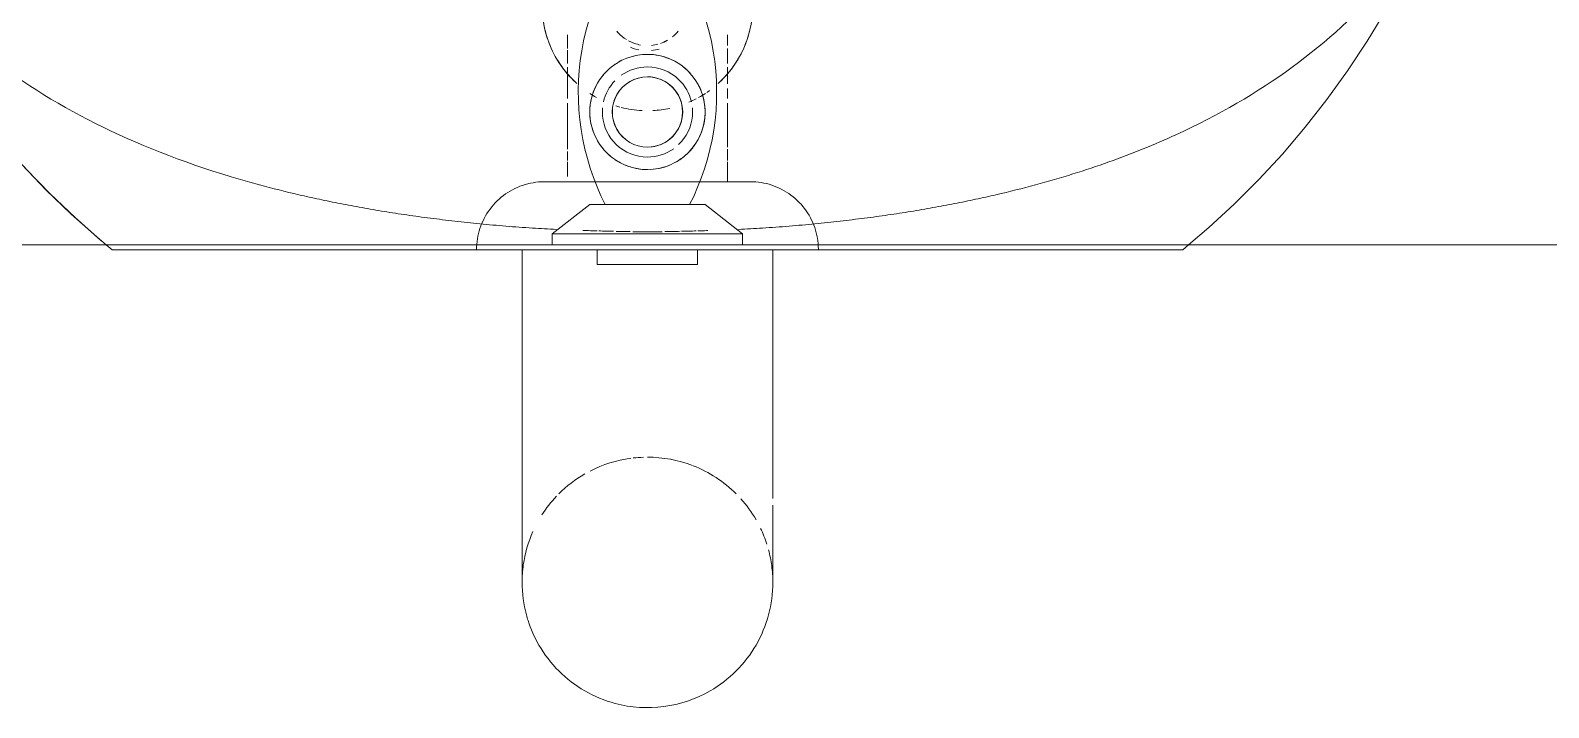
# Model space of a CAD drawing. Header units: millimetres. Extents: x -4000 to 187956, y -58990 to 162485.
# Drawn here: x 1732.2 to 2035, y 73907.2 to 74042.4 of the extents above; entities that cross this region are included whole.
import ezdxf

# ---------------------------------------------------------------- set-up
doc = ezdxf.new("R2010")
doc.units = ezdxf.units.MM
doc.layers.add('A-WALL', color=113, linetype='Continuous', lineweight=13)
doc.layers.add('P-SANR-FIXT', color=6, linetype='Continuous', lineweight=9)

# ---------------------------------------------------------------- blocks, each defined once
blk = doc.blocks.new('C307 - C307-V924-FFS - TANG 1')
at = {"layer": 'P-SANR-FIXT', "color": 252}
for p, q in [((-25, 23.85), (-25, 0)), ((25, 0), (25, 23.85)), ((-10, 2.97), (-10, 0)), ((-7.07, 2.97), (-10, 2.97)), ((10, 2.97), (-10, 2.97)), ((10, 2.97), (7.07, 2.97)), ((10, 0), (10, 2.97)), ((-106.75, 0), (-107.92, -1)), ((-106.75, 0), (-107.92, -1)), ((0, 0), (-18.98, 0)), ((18.98, 0), (0, 0)), ((107.95, -1), (106.75, 0)), ((107.94, -1), (106.75, 0)), ((-18.98, -3.15), (-13.42, -3.15)), ((13.42, -3.15), (18.98, -3.15)), ((-9.96, -9), (-8.13, -9)), ((-7.28, -9), (-5.96, -9)), ((-5.52, -9), (-2.95, -9)), ((-2.19, -9), (0, -9)), ((0, -9), (2.19, -9)), ((2.95, -9), (5.52, -9)), ((6.37, -9), (7.28, -9)), ((8.13, -9), (9.96, -9))]:
    blk.add_line(p, q, dxfattribs=at)
at = {"layer": 'P-SANR-FIXT', "color": 253}
for p, q in [((7.07, 2.97), (-7.07, 2.97)), ((-7.63, 0), (-13.42, 0)), ((-10, 0), (-7.07, 0)), ((-10, 0), (-7.07, 0)), ((-6.74, 0), (-3.38, 0)), ((-2.59, 0), (4.31, 0)), ((5, 0), (8.58, 0)), ((7.07, 0), (8.58, 0)), ((13.42, 0), (7.63, 0)), ((8.66, 0), (10, 0)), ((8.66, 0), (10, 0)), ((-13.42, -3.15), (-4.7, -3.15)), ((-3.7, -3.15), (0, -3.15)), ((0, -3.15), (6.51, -3.15)), ((7.26, -3.15), (13.42, -3.15)), ((-7.97, -9), (-6.26, -9)), ((-7.28, -9), (-5.96, -9)), ((-5.75, -9), (-2.98, -9)), ((-5.52, -9), (-2.95, -9)), ((-2.2, -9), (0, -9)), ((-2.19, -9), (0, -9)), ((0, -9), (2.19, -9)), ((0, -9), (2.2, -9)), ((2.95, -9), (5.52, -9)), ((2.98, -9), (5.75, -9)), ((6.37, -9), (7.28, -9)), ((6.77, -9), (7.97, -9)), ((-15.98, -13.58), (-15.98, -17.53)), ((-13.15, -13.58), (-15.98, -13.58)), ((-9.53, -13.58), (-12.1, -13.58)), ((11.3, -13.58), (9.73, -13.58)), ((15.98, -13.58), (13.15, -13.58)), ((15.98, -17.53), (15.98, -14.62)), ((20.65, -13.58), (20.5, -13.58)), ((-15.98, -17.83), (-15.98, -20.1)), ((15.98, -19.62), (15.98, -17.83)), ((-15.98, -20.5), (-15.98, -29.24)), ((15.98, -29.24), (15.98, -20.1)), ((-15.98, -30.2), (-15.98, -32.17)), ((15.98, -32.17), (15.98, -30.2)), ((-15.98, -33.13), (-15.98, -36.42)), ((15.98, -36.42), (15.98, -32.2))]:
    blk.add_line(p, q, dxfattribs=at)
at = {"layer": 'P-SANR-FIXT', "color": 254}
for p, q in [((-29.52, 0), (-34.09, 0)), ((-29.52, 0), (-34.09, 0)), ((-25.78, 0), (-29.34, 0)), ((-13.66, 0), (-29.34, 0)), ((-25, 0), (-24.15, 0)), ((-23.46, 0), (-21.65, 0)), ((-20.66, 0), (-17.68, 0)), ((-17.1, 0), (-13.49, 0)), ((-10.57, 0), (-13.66, 0)), ((-7.35, 0), (-10.37, 0)), ((-3.7, 0), (-7.26, 0)), ((-6.74, 0), (-3.38, 0)), ((0, 0), (-2.86, 0)), ((-2.59, 0), (2.59, 0)), ((4.7, 0), (0, 0)), ((2.59, 0), (4.31, 0)), ((5, 0), (7.07, 0)), ((8.82, 0), (7.35, 0)), ((13.66, 0), (8.86, 0)), ((13.49, 0), (17.1, 0)), ((29.34, 0), (13.66, 0)), ((17.68, 0), (20.66, 0)), ((21.65, 0), (23.46, 0)), ((23.81, 0), (24.15, 0)), ((24.15, 0), (25, 0)), ((29.34, 0), (25.78, 0)), ((34.09, 0), (29.52, 0)), ((34.09, 0), (29.52, 0)), ((-32.96, -5.42), (-33.17, -4.92)), ((33.22, -4.79), (33.02, -5.29)), ((33.7, -3.23), (33.56, -3.75)), ((-23.73, -13.2), (-24.26, -13.06)), ((-13.28, -13.58), (-15.98, -13.58)), ((-11.3, -13.58), (-12.1, -13.58)), ((-9.53, -13.58), (-11.3, -13.58)), ((-9.66, -13.58), (-8.93, -13.58)), ((-8.73, -13.58), (-9.47, -13.58)), ((-8.93, -13.58), (-8.19, -13.58)), ((-7.22, -13.58), (-7.98, -13.58)), ((-6.45, -13.58), (-7.22, -13.58)), ((-6.66, -13.58), (-5.88, -13.58)), ((-5.67, -13.58), (-6.45, -13.58)), ((-3.22, -13.58), (-5.9, -13.58)), ((-5.88, -13.58), (-5.09, -13.58)), ((-4.87, -13.58), (-5.67, -13.58)), ((-4.07, -13.58), (-4.87, -13.58)), ((-3.22, -13.58), (-4.63, -13.58)), ((-3.27, -13.58), (-4.07, -13.58)), ((-2.67, -13.58), (-1.86, -13.58)), ((-1.64, -13.58), (-2.45, -13.58)), ((-1.09, -13.58), (-2.43, -13.58)), ((-1.09, -13.58), (-2.43, -13.58)), ((-0.82, -13.58), (-1.64, -13.58)), ((0, -13.58), (-0.82, -13.58)), ((0.22, -13.58), (0, -13.58)), ((0, -13.58), (0.82, -13.58)), ((1.4, -13.58), (0, -13.58)), ((1.4, -13.58), (0, -13.58)), ((1.04, -13.58), (0.22, -13.58)), ((0.82, -13.58), (1.64, -13.58)), ((1.86, -13.58), (1.04, -13.58)), ((3.48, -13.58), (2.67, -13.58)), ((4.29, -13.58), (3.48, -13.58)), ((5.88, -13.58), (5.09, -13.58)), ((6.66, -13.58), (5.88, -13.58)), ((7.43, -13.58), (6.66, -13.58)), ((8.19, -13.58), (7.43, -13.58)), ((7.98, -13.58), (8.73, -13.58)), ((8.93, -13.58), (8.19, -13.58)), ((8.73, -13.58), (9.47, -13.58)), ((9.66, -13.58), (8.93, -13.58)), ((11.3, -13.58), (9.73, -13.58)), ((15.98, -13.58), (13.28, -13.58)), ((21.19, -13.57), (20.65, -13.58)), ((22.81, -13.39), (22.28, -13.47)), ((23.88, -13.16), (23.7, -13.2)), ((-15.98, -37.17), (-15.98, -40.17)), ((15.98, -39.83), (15.98, -37.17)), ((-15.98, -40.8), (-15.98, -42.91)), ((15.98, -42.91), (15.98, -40.17))]:
    blk.add_line(p, q, dxfattribs=at)
at = {"layer": 'P-SANR-FIXT', "color": 90}
for p, q in [((-25, 0), (-24.15, 0)), ((-22.4, 0), (-24.1, 0)), ((-23.46, 0), (-21.65, 0)), ((-17.82, 0), (-21.16, 0)), ((-20.66, 0), (-17.68, 0)), ((-17.1, 0), (-13.49, 0)), ((-13.66, 0), (-17.04, 0)), ((-12.5, 0), (-11.77, 0)), ((-12.5, 0), (-11.77, 0)), ((-10.57, 0), (-12.02, 0)), ((-11.77, 0), (-10.34, 0)), ((-11.77, 0), (-10.34, 0)), ((-7.35, 0), (-10.37, 0)), ((-10.14, 0), (-7.1, 0)), ((-10.14, 0), (-7.1, 0)), ((-5.76, 0), (-6.98, 0)), ((-5.35, 0), (-6.73, 0)), ((-6.47, 0), (-5.15, 0)), ((-6.47, 0), (-5.15, 0)), ((-3.51, 0), (-5.22, 0)), ((-3.51, 0), (-5.22, 0)), ((-5.02, 0), (-3.38, 0)), ((-5.02, 0), (-3.38, 0)), ((0, 0), (-2.71, 0)), ((0, 0), (-2.71, 0)), ((-2.61, 0), (0, 0)), ((-2.61, 0), (0, 0)), ((4.47, 0), (0, 0)), ((4.47, 0), (0, 0)), ((0, 0), (4.31, 0)), ((0, 0), (4.31, 0)), ((5.99, 0), (6.47, 0)), ((5.99, 0), (6.47, 0)), ((7.1, 0), (8.59, 0)), ((7.1, 0), (8.59, 0)), ((8.82, 0), (7.35, 0)), ((8.63, 0), (12.5, 0)), ((8.63, 0), (12.5, 0)), ((12.77, 0), (8.86, 0)), ((13.49, 0), (17.1, 0)), ((17.04, 0), (13.66, 0)), ((17.68, 0), (20.66, 0)), ((21.16, 0), (17.82, 0)), ((21.65, 0), (23.46, 0)), ((24.1, 0), (22.4, 0)), ((23.81, 0), (24.15, 0)), ((24.15, 0), (25, 0)), ((-7.98, -13.58), (-8.73, -13.58)), ((-2.45, -13.58), (-3.27, -13.58)), ((2.67, -13.58), (1.86, -13.58)), ((5.09, -13.58), (4.29, -13.58))]:
    blk.add_line(p, q, dxfattribs=at)
at = {"layer": 'P-SANR-FIXT', "color": 250}
for p, q in [((-18.98, -1), (-18.98, -3.15)), ((18.98, -3.15), (18.98, -1)), ((-18.98, -3.15), (-11.5, -9)), ((-18.98, -3.15), (0, -3.15)), ((0, -3.15), (18.98, -3.15)), ((11.5, -9), (18.98, -3.15)), ((-11.5, -9), (0, -9)), ((0, -9), (11.5, -9))]:
    blk.add_line(p, q, dxfattribs=at)
at = {"layer": 'P-SANR-FIXT', "color": 252, "flags": 128}
for points in [[(-25, 66.4), (-25, 66.36), (-25, 66.26), (-25, 66.09), (-25, 65.86), (-25, 65.55), (-25, 65.18), (-25, 64.74), (-25, 64.24), (-25, 63.67), (-25, 63.04), (-25, 62.35), (-25, 61.59), (-25, 60.78), (-25, 59.9), (-25, 58.97), (-25, 57.98), (-25, 56.94), (-25, 55.84), (-25, 54.69), (-25, 53.5), (-25, 52.25), (-25, 50.96)], [(25, 23.85), (25, 25.56), (25, 27.25), (25, 28.95), (25, 30.63), (25, 32.31), (25, 33.97), (25, 35.61), (25, 37.24), (25, 38.84), (25, 40.42), (25, 41.98), (25, 43.5), (25, 44.99), (25, 46.45), (25, 47.88), (25, 49.26), (25, 50.61), (25, 51.91), (25, 53.16), (25, 54.37), (25, 55.53), (25, 56.65), (25, 57.7), (25, 58.71), (25, 59.65), (25, 60.54), (25, 61.38), (25, 62.15), (25, 62.86), (25, 63.51), (25, 64.09), (25, 64.61), (25, 65.07), (25, 65.46), (25, 65.78), (25, 66.04), (25, 66.22), (25, 66.34), (25, 66.4), (25, 66.4)], [(-25, 49.63), (-25, 48.25), (-25, 46.84), (-25, 45.39), (-25, 43.91), (-25, 42.39), (-25, 40.84), (-25, 39.27), (-25, 37.67), (-25, 36.05), (-25, 34.41), (-25, 32.76), (-25, 31.09), (-25, 29.4), (-25, 27.71), (-25, 26.01), (-25, 24.31), (-25, 23.85)]]:
    blk.add_lwpolyline(points, dxfattribs=at)
at = {"layer": 'P-SANR-FIXT', "color": 250, "flags": 128}
for points in [[(-107.92, -1), (-111.96, -4.44), (-117.02, -9.11), (-121.91, -14), (-126.63, -19.11), (-131.17, -24.44), (-135.51, -29.97), (-139.64, -35.7), (-143.56, -41.62), (-147.25, -47.73)], [(-107.92, -1), (-111.96, -4.44), (-117.02, -9.11), (-121.91, -14), (-126.63, -19.11), (-131.17, -24.44), (-135.51, -29.97), (-139.64, -35.7), (-143.56, -41.62), (-147.25, -47.73), (-150.7, -54.01), (-153.91, -60.45), (-156.87, -67.05), (-159.56, -73.78), (-160.63, -76.71)], [(124.68, -16.94), (119.89, -11.92), (114.92, -7.13), (109.79, -2.55), (107.94, -1)], [(160.63, -76.71), (158.06, -69.92), (155.21, -63.26), (152.11, -56.75), (148.76, -50.4), (145.17, -44.22), (141.35, -38.22), (137.31, -32.4), (133.06, -26.78), (128.6, -21.37), (123.96, -16.17), (119.14, -11.18), (114.15, -6.41), (109, -1.88)], [(-11.2, -47.27), (-11.8, -45.38), (-12.32, -43.48), (-12.76, -41.55), (-13.13, -39.61), (-13.41, -37.65), (-13.62, -35.69), (-13.75, -33.71), (-13.8, -31.74), (-13.78, -29.76), (-13.67, -27.79), (-13.48, -25.82), (-13.22, -23.86), (-12.88, -21.91), (-12.46, -19.98), (-11.96, -18.07), (-11.38, -16.18), (-10.74, -14.31), (-10.01, -12.47), (-9.22, -10.66), (-8.41, -9)], [(8.41, -9), (9.27, -10.78), (10.06, -12.59), (10.78, -14.43), (11.42, -16.3), (11.99, -18.19), (12.48, -20.11), (12.9, -22.04), (13.24, -23.99), (13.5, -25.95), (13.68, -27.92), (13.78, -29.89), (13.8, -31.87), (13.75, -33.84), (13.61, -35.81), (13.4, -37.78), (13.11, -39.73), (12.73, -41.67), (12.29, -43.6), (11.76, -45.51), (11.16, -47.39)]]:
    blk.add_lwpolyline(points, dxfattribs=at)
at = {"layer": 'P-SANR-FIXT', "color": 254, "flags": 128}
for points in [[(-34.03, -1.23), (-34.07, -0.69), (-34.09, -0.15), (-34.09, 0)], [(34.09, 0), (34.08, -0.54), (34.05, -1.09)], [(-9.47, -13.58), (-10.19, -13.58), (-10.89, -13.58), (-11.58, -13.58), (-12.24, -13.58), (-12.89, -13.58)], [(-8.19, -13.58), (-7.43, -13.58), (-6.66, -13.58)], [(-5.09, -13.58), (-4.29, -13.58), (-3.48, -13.58), (-2.67, -13.58)], [(-1.86, -13.58), (-1.04, -13.58), (-0.22, -13.58), (0, -13.58)], [(1.64, -13.58), (2.45, -13.58), (3.27, -13.58), (4.07, -13.58), (4.87, -13.58), (5.67, -13.58), (6.45, -13.58), (7.22, -13.58), (7.98, -13.58)], [(13.06, -13.58), (12.42, -13.58), (11.76, -13.58), (11.08, -13.58), (10.38, -13.58), (9.66, -13.58)]]:
    blk.add_lwpolyline(points, dxfattribs=at)
at = {"layer": 'P-SANR-FIXT', "color": 253, "flags": 128}
for points in [[(-33.17, -4.92), (-33.35, -4.41), (-33.52, -3.9), (-33.66, -3.37), (-33.79, -2.84), (-33.89, -2.31), (-33.97, -1.77), (-34.03, -1.23)], [(34.05, -1.09), (33.99, -1.63), (33.92, -2.16), (33.82, -2.7), (33.7, -3.23)], [(-24.26, -13.06), (-24.78, -12.9), (-25.29, -12.71), (-25.79, -12.51), (-26.29, -12.29), (-26.78, -12.05), (-27.25, -11.79), (-27.72, -11.51), (-28.17, -11.21), (-28.62, -10.9), (-29.05, -10.56), (-29.46, -10.21), (-29.86, -9.85), (-30.25, -9.46), (-30.62, -9.07), (-30.97, -8.66), (-31.31, -8.23), (-31.63, -7.79), (-31.94, -7.34), (-32.22, -6.88), (-32.49, -6.4), (-32.73, -5.92), (-32.96, -5.42)], [(33.02, -5.29), (32.79, -5.79), (32.55, -6.27), (32.29, -6.75), (32.01, -7.22), (31.72, -7.67), (31.4, -8.11), (31.07, -8.54), (30.72, -8.96), (30.35, -9.36), (29.97, -9.75), (29.57, -10.12), (29.16, -10.47), (28.73, -10.81), (28.3, -11.13), (27.84, -11.43), (27.38, -11.72), (26.91, -11.98), (26.42, -12.23), (25.93, -12.45), (25.43, -12.66), (24.92, -12.85), (24.4, -13.01), (23.88, -13.16)], [(33.56, -3.75), (33.4, -4.27), (33.22, -4.79)], [(-20.5, -13.58), (-21.05, -13.57), (-21.59, -13.54), (-22.13, -13.49), (-22.67, -13.41), (-23.2, -13.31), (-23.73, -13.2)], [(-20.5, -13.58), (-20.49, -13.58), (-20.44, -13.58), (-20.36, -13.58), (-20.24, -13.58), (-20.1, -13.58), (-19.92, -13.58), (-19.71, -13.58), (-19.46, -13.58), (-19.19, -13.58), (-18.89, -13.58), (-18.55, -13.58), (-18.19, -13.58), (-17.79, -13.58), (-17.37, -13.58), (-16.92, -13.58), (-16.45, -13.58), (-15.94, -13.58), (-15.41, -13.58), (-14.86, -13.58), (-14.29, -13.58), (-13.69, -13.58), (-13.06, -13.58), (-12.42, -13.58), (-11.76, -13.58), (-11.08, -13.58), (-10.38, -13.58), (-9.66, -13.58)], [(-12.89, -13.58), (-13.52, -13.58), (-14.13, -13.58), (-14.71, -13.58), (-15.27, -13.58), (-15.8, -13.58), (-16.31, -13.58), (-16.8, -13.58), (-17.25, -13.58), (-17.68, -13.58), (-18.08, -13.58), (-18.46, -13.58), (-18.8, -13.58), (-19.11, -13.58), (-19.39, -13.58), (-19.64, -13.58), (-19.86, -13.58), (-20.05, -13.58), (-20.21, -13.58), (-20.33, -13.58), (-20.42, -13.58), (-20.48, -13.58), (-20.5, -13.58)], [(9.47, -13.58), (10.19, -13.58), (10.89, -13.58), (11.58, -13.58), (12.24, -13.58), (12.89, -13.58), (13.52, -13.58), (14.13, -13.58), (14.71, -13.58), (15.27, -13.58), (15.8, -13.58), (16.31, -13.58), (16.8, -13.58), (17.25, -13.58), (17.68, -13.58), (18.08, -13.58), (18.46, -13.58), (18.8, -13.58), (19.11, -13.58), (19.39, -13.58), (19.64, -13.58), (19.86, -13.58), (20.05, -13.58), (20.21, -13.58), (20.33, -13.58), (20.42, -13.58), (20.48, -13.58), (20.5, -13.58)], [(20.5, -13.58), (20.49, -13.58), (20.44, -13.58), (20.36, -13.58), (20.24, -13.58), (20.1, -13.58), (19.92, -13.58), (19.71, -13.58), (19.46, -13.58), (19.19, -13.58), (18.89, -13.58), (18.55, -13.58), (18.19, -13.58), (17.79, -13.58), (17.37, -13.58), (16.92, -13.58), (16.45, -13.58), (15.94, -13.58), (15.41, -13.58), (14.86, -13.58), (14.29, -13.58), (13.69, -13.58), (13.06, -13.58)], [(22.28, -13.47), (21.74, -13.53), (21.19, -13.57)], [(23.7, -13.2), (23.35, -13.28), (22.81, -13.39)]]:
    blk.add_lwpolyline(points, dxfattribs=at)
at = {"layer": 'P-SANR-FIXT', "color": 253}
for centre, radius, start, end in [((0, 66.4), 25, 75, 120), ((0, 66.4), 25, 45, 60), ((0, 66.4), 25, 135, 150), ((0, 66.4), 25, 17.7139, 30), ((0, 66.4), 25, 187.6948, 195), ((0, 66.4), 25, 335.9998, 352.0025), ((0, 66.4), 25, 197.7363, 205.5506), ((0, 66.4), 25, 210, 221.866), ((0, 66.4), 25, 316.578, 327.3952), ((0, 66.4), 25, 225, 248.6957), ((0, 66.4), 25, 300, 315), ((0, 66.4), 25, 248.9771, 270), ((0, 66.4), 25, 277.5937, 297.2398), ((0, 66.4), 25, 271.8362, 276.5552), ((0, -27.5), 11.5, 119.3947, 132.3602), ((0, -27.5), 11.5, 92.9368, 114.3228), ((0, -27.5), 11.5, 76.1641, 90), ((0, -27.5), 11.5, 55.8822, 72.7285), ((0, -27.5), 11.5, 137.1748, 149.0167), ((0, -27.5), 7, 90, 150), ((0, -27.5), 7, 30, 90), ((0, -27.5), 11.5, 43.3993, 50.9225), ((0, -27.5), 11.5, 31.8641, 40.19), ((0, -27.5), 11.5, 150, 187.4689), ((0, -27.5), 11.5, 353.0201, 30), ((0, -27.5), 11.5, 190.1232, 210), ((0, -48.75), 21, 113.1077, 117.4486), ((0, -48.75), 21, 92.8884, 102.2399), ((0, -48.75), 21, 75.5352, 87.1116), ((0, -48.75), 21, 72.5514, 74.827), ((0, -27.5), 11.5, 330, 349.8762), ((0, -27.5), 7, 210, 270), ((0, -27.5), 7, 270, 329.2132), ((0, -48.75), 21, 132.9654, 159.3466), ((0, -27.5), 11.5, 222.3492, 233.5957), ((0, -27.5), 11.5, 312.91, 319.9554), ((0, -48.75), 21, 20.6534, 47.0346), ((0, -27.5), 11.5, 243.579, 267.4031), ((0, -27.5), 11.5, 272.5969, 290.9213), ((0, -27.5), 11.5, 297.7185, 306.0427), ((0, -48.75), 21, 162, 177.0467), ((0, -48.75), 8, 108.7438, 119.4963), ((0, -48.75), 8, 95.865, 105), ((0, -48.75), 8, 61.8494, 71.323), ((0, -48.75), 21, 2.9527, 18)]:
    blk.add_arc(centre, radius, start, end, dxfattribs=at)
at = {"layer": 'P-SANR-FIXT', "color": 252}
for centre, radius, start, end in [((0, 66.4), 25, 120, 135), ((0, 66.4), 25, 60, 75), ((0, 66.4), 25, 30, 45), ((0, 66.4), 25, 150, 180), ((0, 66.4), 25, 0, 15), ((0, 66.4), 25, 180, 187.6948), ((0, 66.4), 25, 352.0025, 0), ((0, -27.5), 9, 133.6949, 174.6435), ((0, -27.5), 9, 133.6949, 174.6435), ((0, -27.5), 9, 5.3565, 46.3051), ((0, -27.5), 9, 5.3565, 46.3051), ((0, -27.5), 7, 150, 210), ((0, -27.5), 7, 330, 30), ((0, -27.5), 9, 192.9353, 226.3051), ((0, -27.5), 9, 192.9353, 226.3051), ((0, -27.5), 9, 316.0547, 347.0641), ((0, -27.5), 9, 316.0547, 347.0641), ((0, -48.75), 21, 124.2248, 126), ((0, -48.75), 21, 119.0464, 123.4129), ((0, -48.75), 21, 56.7591, 60.9536), ((0, -48.75), 9, 95.2451, 105), ((0, -48.75), 9, 67.7717, 79.1782)]:
    blk.add_arc(centre, radius, start, end, dxfattribs=at)
at = {"layer": 'P-SANR-FIXT', "color": 254}
for centre, radius, start, end in [((0, 66.4), 25, 15, 17.7139), ((0, -48.75), 21, 113.1077, 117.4486), ((0, -48.75), 21, 92.9437, 102.2399), ((0, -48.75), 21, 75.5352, 87.1116), ((0, -48.75), 21, 72.5514, 74.827), ((0, -48.75), 21, 124.2248, 126), ((0, -48.75), 21, 119.0464, 123.4129), ((0, -27.5), 7, 329.2132, 330), ((0, -48.75), 21, 56.7591, 60.9536)]:
    blk.add_arc(centre, radius, start, end, dxfattribs=at)
at = {"layer": 'P-SANR-FIXT', "color": 250}
for centre, radius, start, end in [((0, -27.5), 11.5, 90, 270), ((0, -27.5), 11.5, 270, 90), ((0, -27.5), 7.02, 90, 270), ((0, -27.5), 9, 90, 125.5272), ((0, -27.5), 9, 90, 125.5272), ((0, -27.5), 9, 46.3051, 90), ((0, -27.5), 9, 46.3051, 90), ((0, -27.5), 7.02, 270, 90), ((0, -27.5), 9, 174.6435, 185.3565), ((0, -27.5), 9, 174.6435, 185.3565), ((0, -27.5), 9, 354.6435, 5.3565), ((0, -27.5), 9, 354.6435, 5.3565), ((0, -48.75), 21, 132.1711, 192.2617), ((0, -48.75), 21, 347.7346, 47.8301), ((0, -27.5), 9, 226.3051, 270), ((0, -27.5), 9, 226.3051, 270), ((0, -27.5), 9, 270, 305.5272), ((0, -27.5), 9, 270, 305.5272)]:
    blk.add_arc(centre, radius, start, end, dxfattribs=at)
at = {"layer": 'P-SANR-FIXT', "color": 90}
blk.add_arc((0, -48.75), 8, 41.1565, 45, dxfattribs=at)
at = {"layer": 'P-SANR-FIXT', "color": 252}
for points in [[(-105.94, 0), (-106.68, 0), (-106.91, 0), (-106.64, 0)], [(-105.94, 0), (-106.68, 0), (-106.91, 0), (-106.64, 0)], [(106.64, 0), (106.91, 0), (106.68, 0), (105.94, 0)], [(106.64, 0), (106.91, 0), (106.68, 0), (105.94, 0)], [(-9.73, -3.76), (-8.76, -3.73), (-7.77, -3.7), (-6.78, -3.68)], [(-6.51, -3.68), (-5.49, -3.66), (-4.46, -3.64), (-3.43, -3.62)], [(-2.91, -3.61), (-2.42, -3.61), (-1.92, -3.6), (-1.43, -3.59)], [(1.43, -3.59), (1.92, -3.6), (2.42, -3.61), (2.91, -3.61)], [(3.43, -3.62), (4.37, -3.64), (5.3, -3.65), (6.23, -3.67)], [(6.78, -3.68), (7.77, -3.7), (8.76, -3.73), (9.73, -3.76)], [(-2.59, -41.18), (-3.08, -41.35), (-3.55, -41.56), (-4, -41.82)], [(3.78, -41.7), (3.03, -41.3), (2.22, -41.02), (1.39, -40.87)], [(5.83, -43.27), (5.35, -42.76), (4.81, -42.32), (4.21, -41.95)], [(-4.99, -42.5), (-5.41, -42.83), (-5.79, -43.2), (-6.13, -43.61)], [(6.13, -43.61), (6.09, -43.56), (6.05, -43.51), (6, -43.47)]]:
    blk.add_open_spline(points, degree=3, dxfattribs=at)
at = {"layer": 'P-SANR-FIXT', "color": 254}
for points, knots in [([(-106.26, 0), (-105.93, 0), (-104.89, 0), (-102.33, 0), (-99.97, 0), (-98.78, 0)], [-0.8557412, -0.8557412, -0.8557412, -0.8557412, -0.7916667, -0.7222222, -0.6666667, -0.6666667, -0.6666667, -0.6666667]), ([(-106.26, 0), (-105.93, 0), (-105.32, 0), (-104.45, 0), (-104.29, 0)], [-0.85574122, -0.85574122, -0.85574122, -0.85574122, -0.79166667, -0.77777778, -0.77777778, -0.77777778, -0.77777778]), ([(-98.7, 0), (-98.43, 0), (-96.63, 0), (-92.76, 0), (-87.23, 0), (-82.17, 0), (-78.32, 0), (-74.49, 0), (-70.74, 0), (-66.78, 0), (-62.64, 0), (-58.28, 0), (-53.71, 0), (-48.96, 0), (-44.06, 0), (-38.98, 0), (-31.94, 0), (-23.49, 0), (-16.71, 0), (-13.61, 0)], [-0.6653511, -0.6653511, -0.6653511, -0.6653511, -0.6527778, -0.5833333, -0.5138889, -0.4791667, -0.4444444, -0.4166667, -0.3888889, -0.3611111, -0.3333333, -0.3055556, -0.2777778, -0.25, -0.2222222, -0.1944444, -0.1666667, -0.1111111, -0.0654002, -0.0654002, -0.0654002, -0.0654002]), ([(-98.7, 0), (-98.43, 0), (-96.63, 0), (-92.76, 0), (-87.23, 0), (-82.17, 0), (-78.32, 0), (-74.49, 0), (-70.74, 0), (-66.78, 0), (-64.02, 0), (-62.6, 0)], [-0.6653511, -0.6653511, -0.6653511, -0.6653511, -0.6527778, -0.5833333, -0.5138889, -0.4791667, -0.4444444, -0.4166667, -0.3888889, -0.3611111, -0.3333333, -0.3333333, -0.3333333, -0.3333333]), ([(-44.03, 0), (-42.37, 0), (-38.98, 0), (-31.94, 0), (-23.49, 0), (-16.71, 0), (-13.61, 0)], [-0.2222222, -0.2222222, -0.2222222, -0.2222222, -0.1944444, -0.1666667, -0.1111111, -0.0654002, -0.0654002, -0.0654002, -0.0654002]), ([(-13.61, 0), (-12.94, 0), (-11.89, 0), (-10.84, 0), (-10.46, 0)], [-0.06540021, -0.06540021, -0.06540021, -0.06540021, -0.05555556, -0.05001144, -0.05001144, -0.05001144, -0.05001144]), ([(-13.61, 0), (-12.94, 0), (-11.89, 0), (-10.84, 0), (-10.46, 0)], [-0.06540021, -0.06540021, -0.06540021, -0.06540021, -0.05555556, -0.05001144, -0.05001144, -0.05001144, -0.05001144]), ([(13.61, 0), (13.89, 0), (18.88, 0), (26.05, 0), (35.06, 0), (41.59, 0), (47.77, 0), (53.74, 0), (59.41, 0), (66.52, 0), (74.67, 0), (81.7, 0), (86.69, 0), (92.56, 0), (96.35, 0), (98.7, 0)], [-0.9346285, -0.9346285, -0.9346285, -0.9346285, -0.9305556, -0.8611111, -0.8263889, -0.7916667, -0.7569444, -0.7222222, -0.6875, -0.6527778, -0.5833333, -0.5138889, -0.4791667, -0.4444444, -0.3346796, -0.3346796, -0.3346796, -0.3346796]), ([(13.61, 0), (13.89, 0), (18.88, 0), (26.05, 0), (35.06, 0), (41.59, 0), (47.77, 0), (53.74, 0), (59.41, 0), (66.52, 0), (74.67, 0), (81.7, 0), (86.69, 0), (92.56, 0), (96.35, 0), (98.7, 0)], [-0.9346285, -0.9346285, -0.9346285, -0.9346285, -0.9305556, -0.8611111, -0.8263889, -0.7916667, -0.7569444, -0.7222222, -0.6875, -0.6527778, -0.5833333, -0.5138889, -0.4791667, -0.4444444, -0.3346796, -0.3346796, -0.3346796, -0.3346796]), ([(98.79, 0), (101.16, 0), (104.27, 0), (105.85, 0), (106.26, 0)], [-0.3333333, -0.3333333, -0.3333333, -0.3333333, -0.2222222, -0.144296, -0.144296, -0.144296, -0.144296]), ([(98.79, 0), (101.16, 0), (104.27, 0), (105.85, 0), (106.26, 0)], [-0.3333333, -0.3333333, -0.3333333, -0.3333333, -0.2222222, -0.144296, -0.144296, -0.144296, -0.144296])]:
    blk.add_open_spline(points, degree=3, knots=knots, dxfattribs=at)
at = {"layer": 'P-SANR-FIXT', "color": 252}
for points, knots in [([(-13.76, 0), (-14.4, 0), (-15.87, 0), (-18.13, 0), (-20.53, 0), (-22.88, 0), (-25.95, 0), (-29.66, 0), (-33.22, 0), (-35.99, 0), (-38.7, 0), (-41.98, 0), (-45.72, 0), (-49.3, 0), (-52.77, 0), (-56.11, 0), (-60.37, 0), (-71.42, 0), (-86.21, 0), (-99.72, 0), (-104.58, 0), (-105.94, 0)], [-0.9346148, -0.9346148, -0.9346148, -0.9346148, -0.925, -0.9125, -0.9, -0.8875, -0.875, -0.85, -0.825, -0.8125, -0.8, -0.775, -0.75, -0.725, -0.7, -0.675, -0.65, -0.6, -0.4, -0.2, 0, 0, 0, 0]), ([(-13.76, 0), (-14.4, 0), (-15.87, 0), (-18.13, 0), (-20.53, 0), (-22.88, 0), (-25.95, 0), (-29.66, 0), (-33.22, 0), (-35.99, 0), (-38.7, 0), (-41.98, 0), (-45.72, 0), (-49.3, 0), (-52.77, 0), (-56.11, 0), (-60.37, 0), (-71.42, 0), (-86.21, 0), (-99.72, 0), (-104.58, 0), (-105.94, 0)], [-0.9346148, -0.9346148, -0.9346148, -0.9346148, -0.925, -0.9125, -0.9, -0.8875, -0.875, -0.85, -0.825, -0.8125, -0.8, -0.775, -0.75, -0.725, -0.7, -0.675, -0.65, -0.6, -0.4, -0.2, 0, 0, 0, 0]), ([(105.94, 0), (104.58, 0), (99.72, 0), (86.21, 0), (71.42, 0), (60.37, 0), (56.11, 0), (52.77, 0), (49.3, 0), (45.72, 0), (42.6, 0), (40.01, 0), (38.02, 0), (35.99, 0), (33.22, 0), (29.66, 0), (25.95, 0), (22.88, 0), (20.53, 0), (18.13, 0), (15.87, 0), (14.4, 0), (13.76, 0)], [-1, -1, -1, -1, -0.8, -0.6, -0.4, -0.35, -0.325, -0.3, -0.275, -0.25, -0.225, -0.2125, -0.2, -0.1875, -0.175, -0.15, -0.125, -0.1125, -0.1, -0.0875, -0.075, -0.0653852, -0.0653852, -0.0653852, -0.0653852]), ([(105.94, 0), (104.58, 0), (99.72, 0), (86.21, 0), (71.42, 0), (60.37, 0), (56.11, 0), (52.77, 0), (49.3, 0), (45.72, 0), (42.6, 0), (40.01, 0), (38.02, 0), (35.99, 0), (33.22, 0), (29.66, 0), (25.95, 0), (22.88, 0), (20.53, 0), (18.13, 0), (15.87, 0), (14.4, 0), (13.76, 0)], [-1, -1, -1, -1, -0.8, -0.6, -0.4, -0.35, -0.325, -0.3, -0.275, -0.25, -0.225, -0.2125, -0.2, -0.1875, -0.175, -0.15, -0.125, -0.1125, -0.1, -0.0875, -0.075, -0.0653852, -0.0653852, -0.0653852, -0.0653852]), ([(-12.06, -3.83), (-11.97, -3.82), (-11.3, -3.8), (-10.63, -3.78), (-10.05, -3.76)], [-0.051194146, -0.051194146, -0.051194146, -0.051194146, -0.05, -0.042455807, -0.042455807, -0.042455807, -0.042455807]), ([(10.05, -3.76), (10.63, -3.78), (11.58, -3.81), (12.52, -3.84), (12.88, -3.85)], [-0.95754419, -0.95754419, -0.95754419, -0.95754419, -0.95, -0.94519309, -0.94519309, -0.94519309, -0.94519309])]:
    blk.add_open_spline(points, degree=3, knots=knots, dxfattribs=at)
at = {"layer": 'P-SANR-FIXT', "color": 254}
for points in [[(-104.29, 0), (-103.64, 0), (-102.07, 0), (-99.97, 0), (-98.78, 0)], [(-62.6, 0), (-61.18, 0), (-58.28, 0), (-53.71, 0), (-48.96, 0), (-45.69, 0), (-44.03, 0)], [(-10.26, 0), (-9.26, 0), (-8.25, 0), (-7.24, 0)], [(-10.26, 0), (-9.26, 0), (-8.25, 0), (-7.24, 0)], [(-5.41, 0), (-5.96, 0), (-6.5, 0), (-7.04, 0)], [(-5.41, 0), (-5.96, 0), (-6.5, 0), (-7.04, 0)], [(-3.56, 0), (-4.14, 0), (-4.71, 0), (-5.28, 0)], [(-3.56, 0), (-4.14, 0), (-4.71, 0), (-5.28, 0)], [(0, 0), (-0.93, 0), (-1.84, 0), (-2.76, 0)], [(0, 0), (-0.93, 0), (-1.84, 0), (-2.76, 0)], [(4.53, 0), (3.04, 0), (1.53, 0), (0, 0)], [(4.53, 0), (3.04, 0), (1.53, 0), (0, 0)], [(7.24, 0), (9.38, 0), (11.51, 0), (13.61, 0)], [(7.24, 0), (9.38, 0), (11.51, 0), (13.61, 0)]]:
    blk.add_open_spline(points, degree=3, dxfattribs=at)
at = {"layer": 'P-SANR-FIXT', "color": 253}
for points in [[(-10.64, 0), (-11.69, 0), (-12.73, 0), (-13.76, 0)], [(-10.64, 0), (-11.69, 0), (-12.73, 0), (-13.76, 0)], [(-7.41, 0), (-8.43, 0), (-9.44, 0), (-10.44, 0)], [(-7.41, 0), (-8.43, 0), (-9.44, 0), (-10.44, 0)], [(-1.43, -3.59), (-0.95, -3.59), (-0.48, -3.58), (0, -3.58)], [(0, -3.58), (0.48, -3.58), (0.95, -3.59), (1.43, -3.59)]]:
    blk.add_open_spline(points, degree=3, dxfattribs=at)
at = {"layer": 'P-SANR-FIXT', "color": 90}
for points in [[(-6.87, 0), (-6.34, 0), (-5.8, 0), (-5.27, 0)], [(-6.87, 0), (-6.34, 0), (-5.8, 0), (-5.27, 0)], [(-5.13, 0), (-4.58, 0), (-4.02, 0), (-3.45, 0)], [(-5.13, 0), (-4.58, 0), (-4.02, 0), (-3.45, 0)], [(-2.67, 0), (-1.78, 0), (-0.89, 0), (0, 0)], [(-2.67, 0), (-1.78, 0), (-0.89, 0), (0, 0)], [(0, 0), (1.48, 0), (2.94, 0), (4.4, 0)], [(0, 0), (1.48, 0), (2.94, 0), (4.4, 0)]]:
    blk.add_open_spline(points, degree=3, dxfattribs=at)
at = {"layer": 'P-SANR-FIXT', "color": 253}
blk.add_open_spline([(13.76, 0), (12.73, 0), (10.64, 0), (8.5, 0), (7.41, 0)], degree=3, knots=[-0.06538525, -0.06538525, -0.06538525, -0.06538525, -0.05, -0.03445572, -0.03445572, -0.03445572, -0.03445572], dxfattribs=at)
blk.add_open_spline([(13.76, 0), (12.73, 0), (10.64, 0), (8.5, 0), (7.41, 0)], degree=3, knots=[-0.06538525, -0.06538525, -0.06538525, -0.06538525, -0.05, -0.03445572, -0.03445572, -0.03445572, -0.03445572], dxfattribs=at)
at = {"layer": 'P-SANR-FIXT', "color": 250}
for points, knots in [([(-147.16, -53.55), (-141.72, -47.21), (-129.3, -35.81), (-110.04, -24.61), (-92.23, -17.39), (-80.04, -13.58), (-70.88, -11.27), (-65.45, -10.06), (-61.25, -9.2), (-56.94, -8.4), (-52.54, -7.63), (-48.75, -7.05), (-45.65, -6.61), (-43.28, -6.3), (-40.86, -6), (-37.6, -5.62), (-33.43, -5.17), (-28.27, -4.69), (-23.18, -4.33), (-19.75, -4.15), (-18.14, -4.07)], [-1, -1, -1, -1, -0.8, -0.6, -0.5, -0.4, -0.35, -0.325, -0.3, -0.275, -0.25, -0.225, -0.2125, -0.2, -0.1875, -0.175, -0.15, -0.125, -0.1, -0.07818, -0.07818, -0.07818, -0.07818]), ([(18.14, -4.07), (19.75, -4.15), (23.18, -4.33), (28.27, -4.69), (33.43, -5.17), (37.6, -5.62), (40.86, -6), (44.08, -6.4), (48, -6.93), (52.54, -7.63), (56.94, -8.4), (61.25, -9.2), (65.45, -10.06), (70.88, -11.27), (85.28, -14.9), (106.18, -22.37), (129.3, -35.81), (141.72, -47.21), (147.16, -53.55)], [-0.92182, -0.92182, -0.92182, -0.92182, -0.9, -0.875, -0.85, -0.825, -0.8125, -0.8, -0.775, -0.75, -0.725, -0.7, -0.675, -0.65, -0.6, -0.4, -0.2, 0, 0, 0, 0])]:
    blk.add_open_spline(points, degree=3, knots=knots, dxfattribs=at)
blk = doc.blocks.new('CMF2_NHAXUONG_A_rvt-1-FFS - TANG 1')
at = {"layer": 'A-WALL', "color": 50, "lineweight": 15}
for p, q in [((1427.43, 73999.61), (2359.79, 73999.61)), ((1844.73, 73999.61), (1842.94, 73999.61)), ((1849.27, 73999.61), (1847.49, 73999.61)), ((1854.23, 73999.61), (1851.6, 73999.61)), ((1857.53, 73999.61), (1855.3, 73999.61)), ((1858.94, 73999.61), (1857.59, 73999.61)), ((1860.59, 73999.61), (1859.35, 73999.61)), ((1864.36, 73999.61), (1863.1, 73999.61)), ((1868.2, 73999.61), (1867.03, 73999.61))]:
    blk.add_line(p, q, dxfattribs=at)
at = {"layer": 'A-WALL', "color": 35, "lineweight": 15}
for p, q in [((1747.69, 73999.61), (1427.43, 73999.61)), ((2359.79, 73999.61), (1962.91, 73999.61))]:
    blk.add_line(p, q, dxfattribs=at)
at = {"layer": 'A-WALL', "color": 71, "lineweight": 15}
for p, q in [((1751.12, 73999.61), (1748.42, 73999.61)), ((1755.36, 73999.61), (1751.15, 73999.61)), ((1761.74, 73999.61), (1756.32, 73999.61)), ((1769.73, 73999.61), (1762.7, 73999.61)), ((1778.66, 73999.61), (1770.72, 73999.61)), ((1788.97, 73999.61), (1779.13, 73999.61)), ((1790.42, 73999.61), (1789.05, 73999.61)), ((1802.61, 73999.61), (1791.66, 73999.61)), ((1816.45, 73999.61), (1804.05, 73999.61)), ((1821.42, 73999.61), (1818.54, 73999.61)), ((1892.05, 73999.61), (1889.18, 73999.61)), ((1906.54, 73999.61), (1894.15, 73999.61)), ((1918.93, 73999.61), (1907.98, 73999.61)), ((1921.55, 73999.61), (1920.17, 73999.61)), ((1931.47, 73999.61), (1921.62, 73999.61)), ((1939.87, 73999.61), (1931.94, 73999.61)), ((1947.89, 73999.61), (1940.86, 73999.61)), ((1954.27, 73999.61), (1948.86, 73999.61)), ((1959.45, 73999.61), (1955.23, 73999.61)), ((1962.17, 73999.61), (1959.47, 73999.61))]:
    blk.add_line(p, q, dxfattribs=at)
at = {"layer": 'A-WALL', "color": 255, "lineweight": 15}
for p, q in [((1823.01, 73999.61), (1821.42, 73999.61)), ((1825.02, 73999.61), (1823.5, 73999.61)), ((1827.49, 73999.61), (1826.29, 73999.61)), ((1830.86, 73999.61), (1827.69, 73999.61)), ((1834.62, 73999.61), (1831.6, 73999.61)), ((1839.47, 73999.61), (1835.66, 73999.61)), ((1873.94, 73999.61), (1871.99, 73999.61)), ((1878.05, 73999.61), (1875.97, 73999.61)), ((1883.1, 73999.61), (1879.74, 73999.61)), ((1887.21, 73999.61), (1885.74, 73999.61)), ((1889.18, 73999.61), (1887.57, 73999.61))]:
    blk.add_line(p, q, dxfattribs=at)
at = {"layer": 'P-SANR-FIXT', "color": 250, "lineweight": 9, "rotation": 180.0003356948516}
blk.add_blockref('C307 - C307-V924-FFS - TANG 1', (1855.3, 73998.61), dxfattribs=at)

msp = doc.modelspace()

# ---------------------------------------------------------------- block references
at = {"lineweight": 5}
msp.add_blockref('CMF2_NHAXUONG_A_rvt-1-FFS - TANG 1', (0, 0), dxfattribs=at)

doc.saveas('drawing.dxf')
